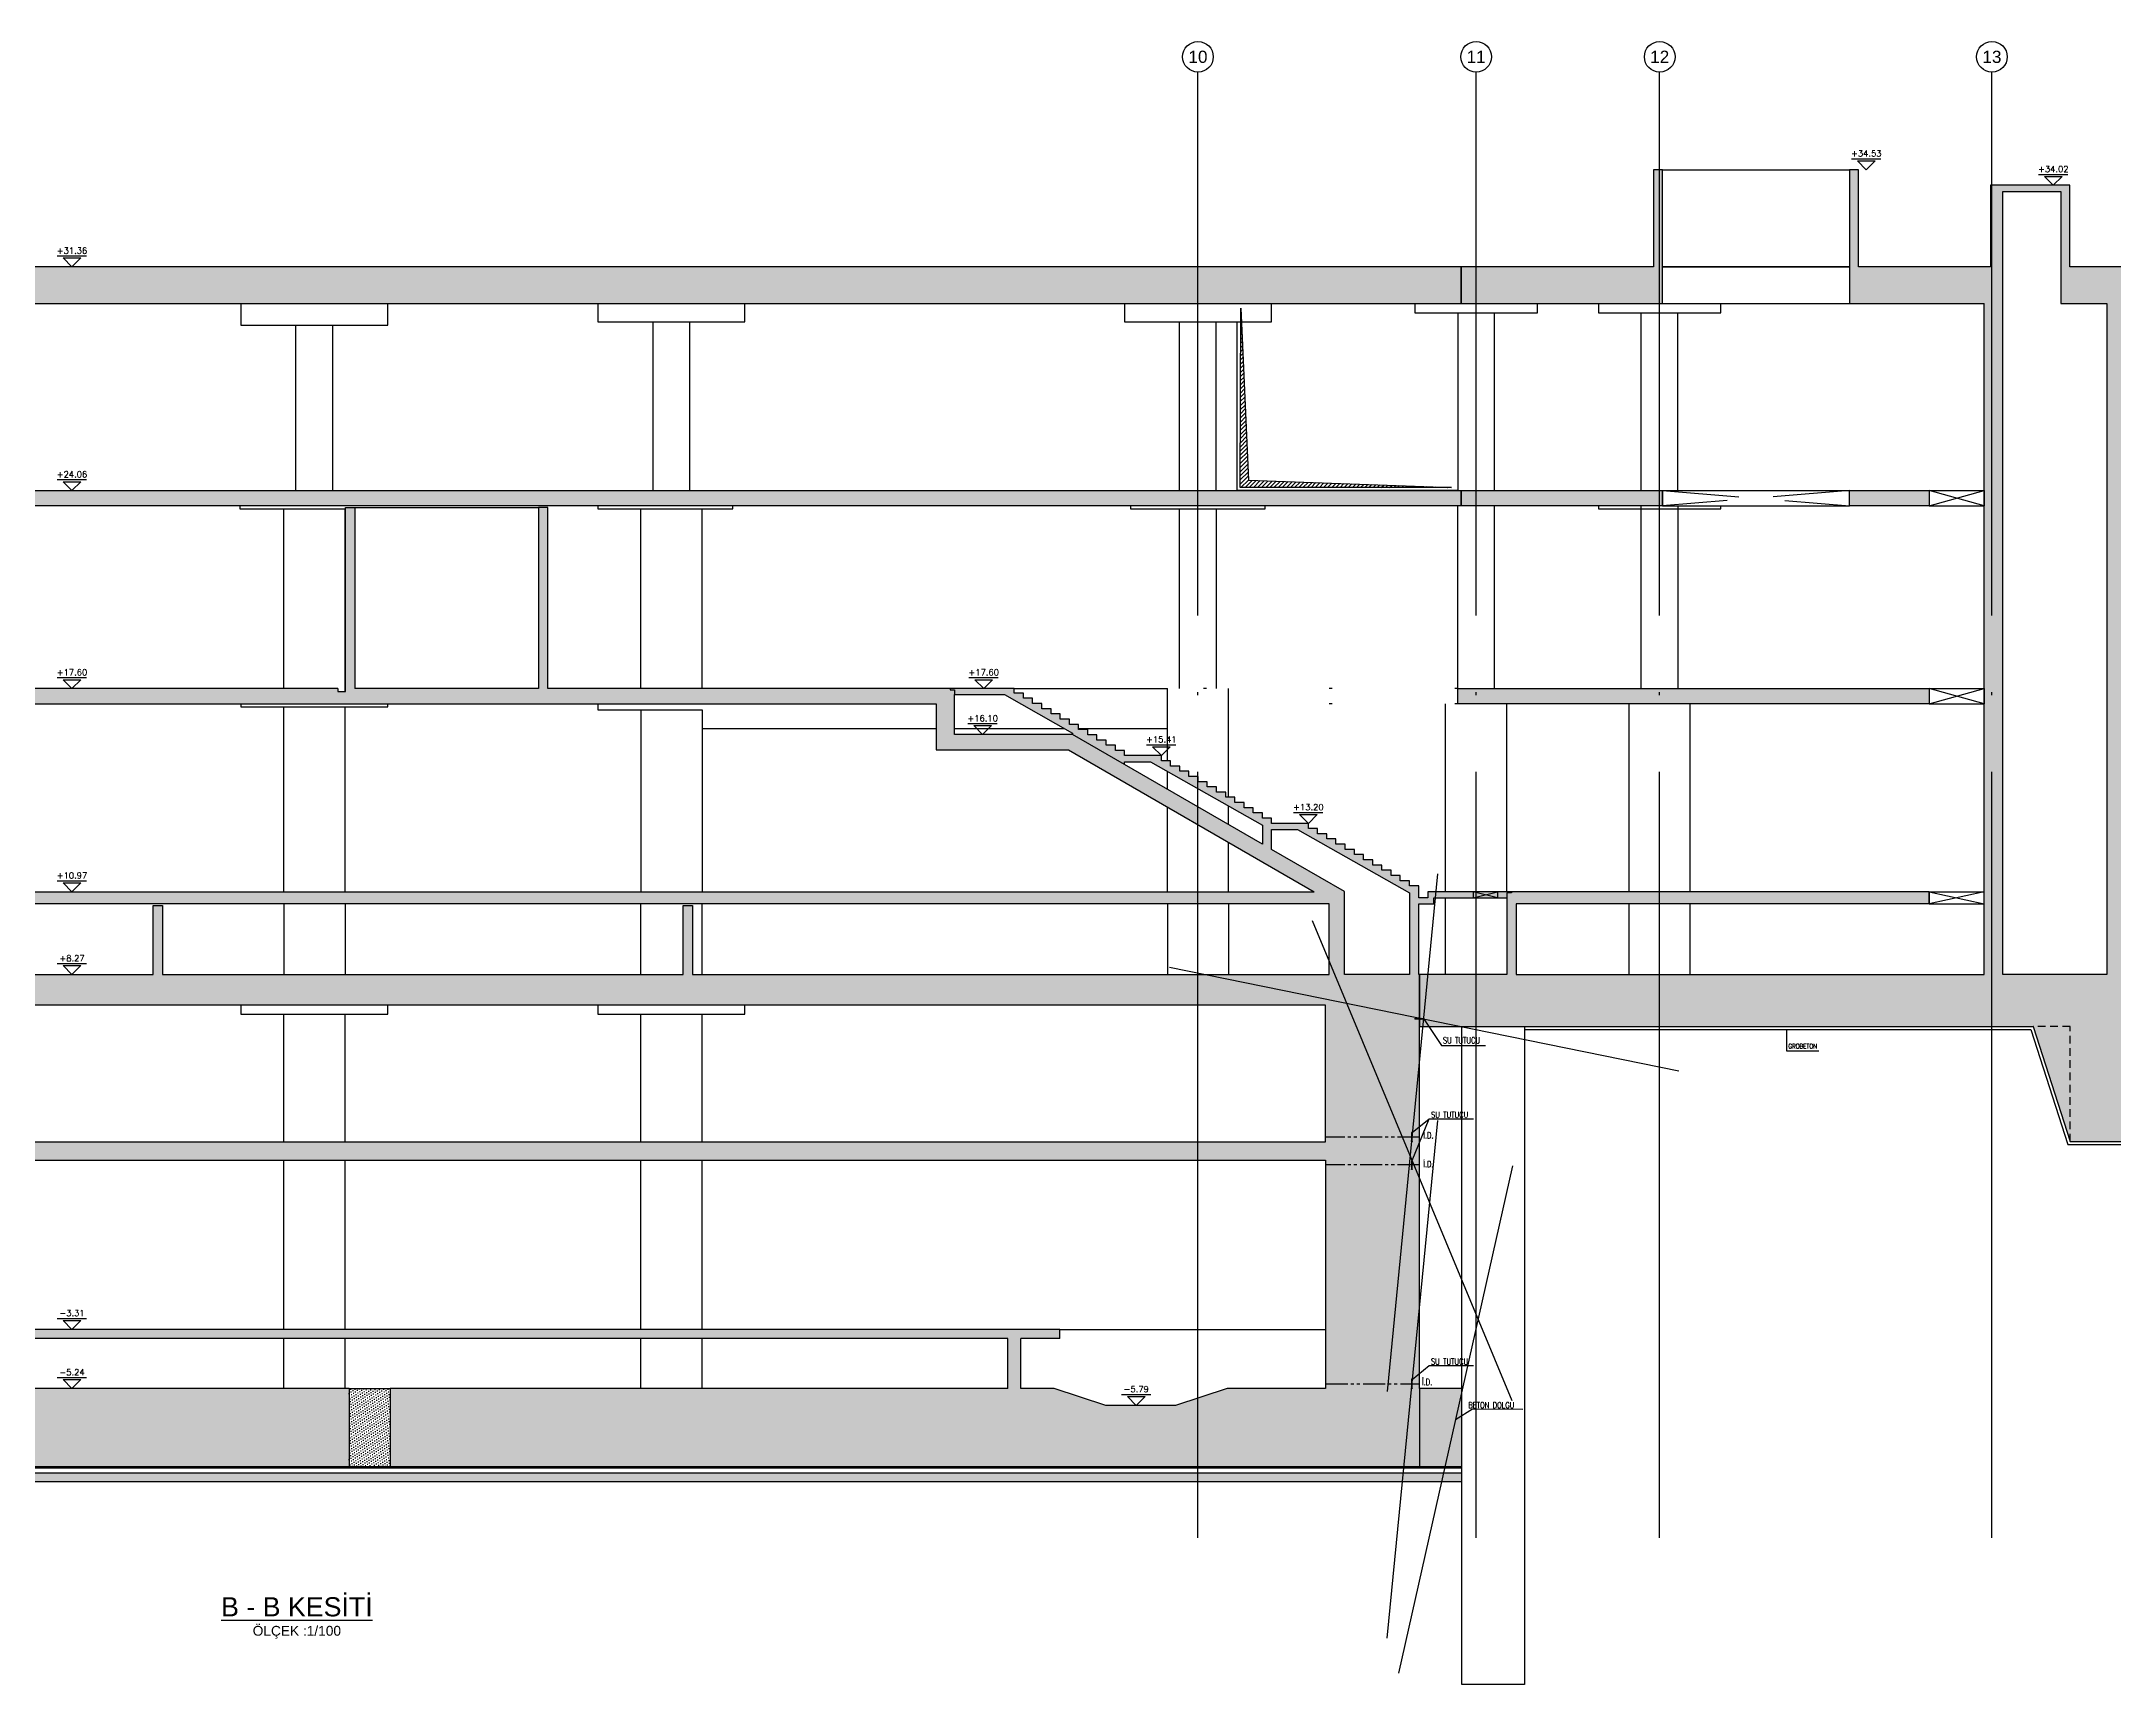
# Model space of a CAD drawing. Header units: millimetres. Extents: x 400392 to 401301, y 4543945 to 4544121.
# Drawn here: x 400742.8 to 400810.4, y 4543950.6 to 4544004.2 of the extents above; entities that cross this region are included whole.
import ezdxf
from ezdxf.enums import TextEntityAlignment as Align

# ---------------------------------------------------------------- set-up
doc = ezdxf.new("R2010")
doc.units = ezdxf.units.MM
for name, pattern in [('ACAD_ISO05W100', [33, 24, -3, 0, -3, 0, -3]), ('AKS', [3, 2.5, -0.25, 0, -0.25]), ('CIZGI', [0.4, 0.25, -0.15]), ('CONTINU', [0]), ('Dot', [4, 0, -4])]:
    doc.linetypes.add(name, pattern=pattern)
for name, color, linetype in [('aks prota', 2, 'AKS'), ('boşluk prota', 2, 'Continuous'), ('boşluk taraması prota', 252, 'Continuous'), ('caks prota', 4, 'Continuous'), ('görünüş prota', 4, 'Continuous'), ('inşaat derzi prota', 11, 'Continuous'), ('kesik prota', 2, 'CIZGI'), ('kesit prota', 1, 'Continuous'), ('kesit tarama prota', 252, 'Continuous'), ('kot prota', 4, 'Continuous'), ('not yazısı prota', 6, 'Continuous'), ('not çizgisi prota', 4, 'Continuous'), ('PRT-CST-rc_level', 6, 'Continuous'), ('PRT-CST-rc_levermark', 4, 'Continuous'), ('st_s_not yazısı', 6, 'Continuous'), ('st_s_not çizgisi', 4, 'CIZGI'), ('st_s_su tutucu', 2, 'Continuous'), ('st_s_ölçü', 4, 'Continuous'), ('t35 prota', 3, 'Continuous'), ('taks prota', 7, 'Continuous'), ('tplan prota', 7, 'Continuous')]:
    doc.layers.add(name, color=color, linetype=linetype)
doc.layers.add('PRT-KD-kazik', color=172, linetype='Continuous', lineweight=25)
doc.styles.add('Arial', font='Arial.ttf')
doc.styles.add('NOT', font='romanstw.shx')
doc.styles.add('OLCU', font='romanstw.shx')
doc.styles.add('TAKS', font='Arial Unicode.ttf')
doc.styles.add('TSIMPLEX', font='romanstw.shx')
doc.dimstyles.new('1-50', dxfattribs={"dimtxt": 10, "dimasz": 4, "dimexe": 4, "dimexo": 8, "dimgap": 4, "dimtad": 1, "dimdec": 1, "dimrnd": 0.05, "dimzin": 9, "dimdsep": 46, "dimtxsty": 'OLCU', "dimblk1": 'OBLIQUE', "dimblk2": 'OBLIQUE', "dimsah": 1, "dimcen": 2, "dimdle": 4, "dimclrd": 4, "dimclre": 4, "dimclrt": 3, "dimadec": 1, "dimazin": 0, "dimtfac": 1, "dimtdec": 1, "dimtix": 1, "dimtmove": 2, "dimatfit": 3, "dimldrblk": 'OBLIQUE', "dimfxl": 1, "dimtvp": 1, "dimtolj": 1, "dimtzin": 1, "dimarcsym": 0})

# ---------------------------------------------------------------- blocks, each defined once
blk = doc.blocks.new('KOTK5')
at = {"layer": 'PRT-CST-rc_levermark'}
blk.add_line((217, 160), (-213, 160), dxfattribs=at)
blk.add_lwpolyline([(130, 130), (-130, 130), (0, 0)], close=True, dxfattribs=at)
at = {"layer": 'PRT-CST-rc_level', "style": 'OLCU'}
blk.add_attdef('000.00', text='', height=90, dxfattribs=at).set_placement((0, 193), align=Align.CENTER)
blk = doc.blocks.new('_Oblique')
at = {"layer": 'st_s_ölçü', "lineweight": -2}
blk.add_line((-0.5, -0.5), (0.5, 0.5), dxfattribs=at)
blk = doc.blocks.new('D')
at = {"layer": 'st_s_su tutucu', "linetype": 'CONTINU', "ltscale": 0.2}
for p, q in [((-39988, 52508), (-39993, 52508)), ((-39993, 52508), (-39993, 52507)), ((-39993, 52507), (-39991, 52506)), ((-39993, 52449), (-39991, 52450)), ((-39993, 52448), (-39993, 52449)), ((-39988, 52448), (-39993, 52448)), ((-39991, 52499), (-39992, 52499)), ((-39992, 52499), (-39992, 52498)), ((-39992, 52498), (-39991, 52498)), ((-39991, 52489), (-39992, 52489)), ((-39992, 52489), (-39992, 52488)), ((-39992, 52488), (-39991, 52488)), ((-39991, 52479), (-39992, 52479)), ((-39992, 52479), (-39992, 52478)), ((-39992, 52478), (-39991, 52478)), ((-39992, 52468), (-39992, 52469)), ((-39992, 52469), (-39991, 52469)), ((-39991, 52468), (-39992, 52468)), ((-39992, 52458), (-39992, 52459)), ((-39992, 52459), (-39991, 52459)), ((-39991, 52458), (-39992, 52458)), ((-39991, 52506), (-39991, 52499)), ((-39991, 52498), (-39991, 52489)), ((-39991, 52488), (-39991, 52479)), ((-39991, 52469), (-39991, 52478)), ((-39991, 52459), (-39991, 52468)), ((-39991, 52450), (-39991, 52458)), ((-39990, 52506), (-39988, 52507)), ((-39990, 52499), (-39990, 52506)), ((-39989, 52499), (-39990, 52499)), ((-39990, 52489), (-39990, 52498)), ((-39990, 52498), (-39989, 52498)), ((-39989, 52489), (-39990, 52489)), ((-39990, 52479), (-39990, 52488)), ((-39990, 52488), (-39989, 52488)), ((-39989, 52479), (-39990, 52479)), ((-39990, 52478), (-39989, 52478)), ((-39990, 52478), (-39990, 52469)), ((-39990, 52469), (-39989, 52469)), ((-39989, 52468), (-39990, 52468)), ((-39990, 52468), (-39990, 52459)), ((-39990, 52459), (-39989, 52459)), ((-39989, 52458), (-39990, 52458)), ((-39990, 52458), (-39990, 52450)), ((-39990, 52450), (-39988, 52449)), ((-39989, 52498), (-39989, 52499)), ((-39989, 52488), (-39989, 52489)), ((-39989, 52478), (-39989, 52479)), ((-39989, 52469), (-39989, 52468)), ((-39989, 52459), (-39989, 52458)), ((-39988, 52507), (-39988, 52508)), ((-39988, 52449), (-39988, 52448))]:
    blk.add_line(p, q, dxfattribs=at)

msp = doc.modelspace()

# ---------------------------------------------------------------- hatches: boundary and pattern name
at = {"layer": 'boşluk taraması prota', "ltscale": 2}
h = msp.add_hatch(dxfattribs=at)
h.set_pattern_fill('ANSI31', color=256, scale=0.03, style=0)
h.set_pattern_definition([(45, (400079.671345, 4543578.38149), (-0.067351921, 0.067351921), [])])
h.paths.add_polyline_path([(400781.90954, 4543995.51714), (400782.16182, 4543989.90679), (400788.78758, 4543989.66944), (400781.89572, 4543989.66944)])
at = {"layer": 'kesit tarama prota'}
h = msp.add_hatch(color=256, dxfattribs=at)
h.dxf.hatch_style = 1
h.paths.add_polyline_path([(400752.80478, 4543960.26944), (400728.53905, 4543960.26944), (400728.53905, 4543961.89944), (400774.30406, 4543961.89944), (400774.30406, 4543960.26944), (400754.14467, 4543960.26944), (400754.14467, 4543957.71944), (400787.74533, 4543957.71944), (400787.74533, 4543960.26944), (400787.74533, 4543973.77944), (400787.71973, 4543973.77944), (400787.71973, 4543976.07944), (400788.21973, 4543976.07944), (400788.21973, 4543976.27944), (400790.59874, 4543976.27944), (400790.59874, 4543973.77944), (400787.74533, 4543973.77944), (400787.74533, 4543972.07944), (400807.77377, 4543972.07944), (400808.98346, 4543968.32944), (400817.08073, 4543968.32944), (400817.08073, 4543996.86944), (400808.97873, 4543996.86944), (400808.97873, 4543999.52944), (400806.38073, 4543999.52944), (400806.38073, 4543996.86944), (400802.08073, 4543996.86944), (400802.08073, 4544000.03944), (400801.78073, 4544000.03944), (400801.78073, 4543995.66944), (400806.18073, 4543995.66944), (400806.18073, 4543989.56944), (400806.18073, 4543989.06944), (400806.18073, 4543983.10944), (400806.18073, 4543982.60944), (400806.18073, 4543973.77944), (400790.89874, 4543973.77944), (400790.89874, 4543976.07944), (400804.38073, 4543976.07944), (400804.38073, 4543976.47944), (400788.01973, 4543976.47944), (400788.01973, 4543976.27944), (400787.71973, 4543976.27944), (400787.71973, 4543976.66944), (400787.41973, 4543976.66944), (400787.41973, 4543976.83944), (400787.11973, 4543976.83944), (400787.11973, 4543977.00944), (400786.81973, 4543977.00944), (400786.81973, 4543977.17944), (400786.51973, 4543977.17944), (400786.51973, 4543977.34944), (400786.21973, 4543977.34944), (400786.21973, 4543977.51944), (400785.91973, 4543977.51944), (400785.91973, 4543977.68944), (400785.61973, 4543977.68944), (400785.61973, 4543977.85944), (400785.31973, 4543977.85944), (400785.31973, 4543978.02944), (400785.01973, 4543978.02944), (400785.01973, 4543978.19944), (400784.71973, 4543978.19944), (400784.71973, 4543978.36944), (400784.41973, 4543978.36944), (400784.41973, 4543978.53944), (400784.11973, 4543978.53944), (400784.11973, 4543978.70944), (400782.91973, 4543978.70944), (400782.91973, 4543978.87944), (400782.61973, 4543978.87944), (400782.61973, 4543979.04944), (400782.31973, 4543979.04944), (400782.31973, 4543979.21944), (400782.01973, 4543979.21944), (400782.01973, 4543979.38944), (400781.71973, 4543979.38944), (400781.71973, 4543979.55944), (400781.41973, 4543979.55944), (400781.41973, 4543979.72944), (400781.11973, 4543979.72944), (400781.11973, 4543979.89944), (400780.81973, 4543979.89944), (400780.81973, 4543980.06944), (400780.51973, 4543980.06944), (400780.51973, 4543980.23944), (400780.21973, 4543980.23944), (400780.21973, 4543980.40944), (400779.91973, 4543980.40944), (400779.91973, 4543980.57944), (400779.61973, 4543980.57944), (400779.61973, 4543980.74944), (400779.31973, 4543980.74944), (400779.31973, 4543980.91944), (400778.11973, 4543980.91944), (400778.11973, 4543981.08944), (400777.81973, 4543981.08944), (400777.81973, 4543981.25944), (400777.51973, 4543981.25944), (400777.51973, 4543981.42944), (400777.21973, 4543981.42944), (400777.21973, 4543981.59944), (400776.91973, 4543981.59944), (400776.91973, 4543981.76944), (400776.61973, 4543981.76944), (400776.61973, 4543981.93944), (400776.31973, 4543981.93944), (400776.31973, 4543982.10944), (400776.01973, 4543982.10944), (400776.01973, 4543982.27944), (400775.71973, 4543982.27944), (400775.71973, 4543982.44944), (400775.41973, 4543982.44944), (400775.41973, 4543982.61944), (400775.11973, 4543982.61944), (400775.11973, 4543982.78944), (400774.81973, 4543982.78944), (400774.81973, 4543982.95944), (400774.51973, 4543982.95944), (400774.51973, 4543983.10944), (400759.29513, 4543983.10944), (400759.29513, 4543989.01944), (400758.99513, 4543989.01944), (400758.99513, 4543983.10944), (400752.99513, 4543983.10944), (400752.99513, 4543989.01944), (400752.69513, 4543989.01944), (400752.69513, 4543983.10944), (400752.69513, 4543983.00944), (400752.44513, 4543983.00944), (400752.44513, 4543983.10944), (400737.18554, 4543983.10944), (400737.18554, 4543982.60944), (400771.96924, 4543982.60944), (400771.96924, 4543981.10944), (400776.29149, 4543981.10944), (400784.31088, 4543976.47944), (400739.48554, 4543976.47944), (400739.48554, 4543976.07944), (400784.79874, 4543976.07944), (400784.79874, 4543973.77944), (400764.01554, 4543973.77944), (400764.01554, 4543976.02944), (400763.71554, 4543976.02944), (400763.71554, 4543973.77944), (400746.71554, 4543973.77944), (400746.71554, 4543976.02944), (400746.41554, 4543976.02944), (400746.41554, 4543973.77944), (400739.58554, 4543973.77944), (400739.58554, 4543972.77944), (400784.68299, 4543972.77944), (400784.68299, 4543968.31944), (400739.58554, 4543968.31944), (400739.58554, 4543966.81944), (400737.48554, 4543966.81944), (400737.48554, 4543968.31944), (400720.17426, 4543968.31944), (400720.17426, 4543968.11944), (400719.87402, 4543968.11944), (400719.87402, 4543968.50944), (400719.58402, 4543968.50944), (400719.58402, 4543968.67944), (400719.29402, 4543968.67944), (400719.29402, 4543968.84944), (400719.00402, 4543968.84944), (400719.00402, 4543969.01944), (400718.71402, 4543969.01944), (400718.71402, 4543969.18944), (400718.42402, 4543969.18944), (400718.42402, 4543969.35944), (400718.13402, 4543969.35944), (400718.13402, 4543969.52944), (400717.84402, 4543969.52944), (400717.84402, 4543969.69944), (400717.55402, 4543969.69944), (400717.55402, 4543969.86944), (400717.26402, 4543969.86944), (400717.26402, 4543970.03944), (400716.97402, 4543970.03944), (400716.97402, 4543970.20944), (400716.68402, 4543970.20944), (400716.68402, 4543970.37944), (400716.39402, 4543970.37944), (400716.39402, 4543970.54944), (400716.10402, 4543970.54944), (400716.10402, 4543970.71944), (400715.81402, 4543970.71944), (400715.81402, 4543970.88944), (400715.52402, 4543970.88944), (400715.52402, 4543971.05944), (400714.03402, 4543971.05944), (400714.03402, 4543971.22944), (400713.74402, 4543971.22944), (400713.74402, 4543971.39944), (400713.45402, 4543971.39944), (400713.45402, 4543971.56944), (400713.16402, 4543971.56944), (400713.16402, 4543971.73944), (400712.87402, 4543971.73944), (400712.87402, 4543971.90944), (400712.58402, 4543971.90944), (400712.58402, 4543972.07944), (400712.29402, 4543972.07944), (400712.29402, 4543972.24944), (400712.00402, 4543972.24944), (400712.00402, 4543972.41944), (400711.71402, 4543972.41944), (400711.71402, 4543972.58944), (400711.42402, 4543972.58944), (400711.42402, 4543972.75944), (400711.13402, 4543972.75944), (400711.13402, 4543972.92944), (400710.84402, 4543972.92944), (400710.84402, 4543973.09944), (400710.55402, 4543973.09944), (400710.55402, 4543973.26944), (400710.26402, 4543973.26944), (400710.26402, 4543973.43944), (400709.97402, 4543973.43944), (400709.97402, 4543973.60944), (400709.68402, 4543973.60944), (400709.68402, 4543973.77944), (400708.19402, 4543973.77944), (400708.19402, 4543973.94944), (400707.90402, 4543973.94944), (400707.90402, 4543974.11944), (400707.61402, 4543974.11944), (400707.61402, 4543974.28944), (400707.32402, 4543974.28944), (400707.32402, 4543974.45944), (400707.03402, 4543974.45944), (400707.03402, 4543974.62944), (400706.74402, 4543974.62944), (400706.74402, 4543974.79944), (400706.45402, 4543974.79944), (400706.45402, 4543974.96944), (400706.16402, 4543974.96944), (400706.16402, 4543975.13944), (400705.87402, 4543975.13944), (400705.87402, 4543975.30944), (400705.58402, 4543975.30944), (400705.58402, 4543975.47944), (400705.29402, 4543975.47944), (400705.29402, 4543975.64944), (400705.00402, 4543975.64944), (400705.00402, 4543975.81944), (400704.71402, 4543975.81944), (400704.71402, 4543975.98944), (400704.42402, 4543975.98944), (400704.42402, 4543976.15944), (400704.13402, 4543976.15944), (400704.13402, 4543976.32944), (400703.84402, 4543976.32944), (400703.84402, 4543976.47944), (400677.28073, 4543976.47944), (400677.28073, 4543982.60944), (400684.83073, 4543982.60944), (400684.83073, 4543983.10944), (400677.28073, 4543983.10944), (400677.28073, 4543989.06944), (400713.741, 4543989.06944), (400713.741, 4543989.56944), (400677.28073, 4543989.56944), (400677.28073, 4543995.66944), (400695.5878, 4543995.66944), (400695.5878, 4543998.24944), (400695.2878, 4543998.24944), (400695.2878, 4543996.86944), (400677.08073, 4543996.86944), (400677.08073, 4543997.39944), (400674.48073, 4543997.39944), (400674.48073, 4543996.86944), (400666.38073, 4543996.86944), (400666.38073, 4543972.07944), (400678.17105, 4543972.07944), (400679.38073, 4543968.32944), (400686.13073, 4543968.32944), (400687.34041, 4543972.07944), (400703.1323, 4543972.07944), (400705.8123, 4543966.71944), (400715.09975, 4543966.71944), (400715.09975, 4543968.31944), (400714.03402, 4543968.31944), (400714.03402, 4543970.85944), (400715.17972, 4543970.85944), (400719.57402, 4543968.28347), (400719.57402, 4543967.28944), (400718.15748, 4543967.28944), (400718.15748, 4543967.91944), (400717.00197, 4543967.91944), (400717.00197, 4543968.31944), (400715.09975, 4543968.31944), (400715.09975, 4543966.71944), (400715.09975, 4543960.26944), (400715.09975, 4543957.71944), (400752.80478, 4543957.71944)])
h.paths.add_polyline_path([(400726.83873, 4543962.19944), (400726.83873, 4543961.89944), (400728.11372, 4543961.89944), (400728.11372, 4543960.26944), (400727.02474, 4543960.26944), (400725.34166, 4543959.71944), (400723.06177, 4543959.71944), (400721.37869, 4543960.26944), (400718.16209, 4543960.26944), (400718.16209, 4543966.41944), (400723.60465, 4543966.41944), (400723.60465, 4543967.71944), (400736.88554, 4543967.71944), (400736.88554, 4543966.21944), (400740.18554, 4543966.21944), (400740.18554, 4543967.71944), (400784.68299, 4543967.71944), (400784.68299, 4543960.26944), (400781.46639, 4543960.26944), (400779.78331, 4543959.71944), (400777.50342, 4543959.71944), (400775.82034, 4543960.26944), (400774.73109, 4543960.26944), (400774.73109, 4543961.89944), (400776.00635, 4543961.89944), (400776.00635, 4543962.19944)], flags=16)
h.paths.add_polyline_path([(400723.00467, 4543966.81944), (400719.87402, 4543966.81944), (400719.87402, 4543967.91944), (400720.37426, 4543967.91944), (400720.37426, 4543968.11944), (400723.00467, 4543968.11944)], flags=16)
h.paths.add_polyline_path([(400713.73402, 4543968.31944), (400707.5123, 4543968.31944), (400707.5123, 4543973.17944), (400707.5123, 4543973.77944), (400702.32511, 4543973.77944), (400702.32511, 4543976.27944), (400703.53384, 4543976.27944), (400707.5123, 4543973.94723), (400707.5123, 4543973.77944), (400707.5123, 4543973.17944), (400708.73024, 4543973.17944), (400713.73402, 4543970.29051)], flags=16)
h.paths.add_polyline_path([(400702.02511, 4543973.77944), (400684.73073, 4543973.77944), (400684.43073, 4543973.77944), (400684.43073, 4543970.02944), (400681.08073, 4543970.02944), (400681.08073, 4543973.77944), (400680.78073, 4543973.77944), (400677.28073, 4543973.77944), (400677.28073, 4543976.07944), (400702.02511, 4543976.07944)], flags=16)
h.paths.add_polyline_path([(400772.56924, 4543981.60944), (400772.56924, 4543982.90944), (400774.2023, 4543982.90944), (400776.42546, 4543981.64964), (400776.42546, 4543981.60944)], flags=16)
h.paths.add_polyline_path([(400778.11973, 4543980.63125), (400778.11973, 4543980.71944), (400778.967, 4543980.71944), (400782.61973, 4543978.64956), (400782.61973, 4543978.03318)], flags=16)
h.paths.add_polyline_path([(400782.91973, 4543977.85997), (400782.91973, 4543978.50944), (400783.767, 4543978.50944), (400787.41973, 4543976.43956), (400787.41973, 4543973.77944), (400785.29874, 4543973.77944), (400785.29874, 4543976.48645)], flags=16)
h.paths.add_polyline_path([(400676.68073, 4543973.77944), (400673.28073, 4543973.77944), (400673.28073, 4543995.66944), (400674.78073, 4543995.66944), (400674.78073, 4543997.09944), (400676.68073, 4543997.09944)], flags=16)
h.paths.add_polyline_path([(400672.78073, 4543973.77944), (400667.58073, 4543973.77944), (400667.58073, 4543976.07944), (400672.78073, 4543976.07944)], flags=16)
h.paths.add_polyline_path([(400672.78073, 4543976.47944), (400667.58073, 4543976.47944), (400667.58073, 4543982.60944), (400672.78073, 4543982.60944)], flags=16)
h.paths.add_polyline_path([(400672.78073, 4543983.10944), (400667.58073, 4543983.10944), (400667.58073, 4543989.06944), (400672.78073, 4543989.06944)], flags=16)
h.paths.add_polyline_path([(400672.78073, 4543989.56944), (400667.58073, 4543989.56944), (400667.58073, 4543995.66944), (400672.78073, 4543995.66944)], flags=16)
h.paths.add_polyline_path([(400806.78346, 4543973.77944), (400806.78346, 4543999.32944), (400808.67873, 4543999.32944), (400808.67873, 4543995.66944), (400810.18346, 4543995.66944), (400810.18346, 4543973.77944)], flags=16)
h.paths.add_polyline_path([(400810.68346, 4543970.02944), (400810.68346, 4543976.07944), (400815.88073, 4543976.07944), (400815.88073, 4543973.77944), (400815.88073, 4543970.02944)], flags=16)
h.paths.add_polyline_path([(400810.68346, 4543976.47944), (400810.68346, 4543982.60944), (400815.88073, 4543982.60944), (400815.88073, 4543976.47944)], flags=16)
h.paths.add_polyline_path([(400810.68346, 4543983.10944), (400810.68346, 4543989.06944), (400815.88073, 4543989.06944), (400815.88073, 4543983.10944)], flags=16)
h.paths.add_polyline_path([(400810.68346, 4543989.56944), (400810.68346, 4543995.66944), (400815.88073, 4543995.66944), (400815.88073, 4543989.56944)], flags=16)
h = msp.add_hatch(color=256, dxfattribs=at)
h.dxf.hatch_style = 1
h.paths.add_polyline_path([(400789.1064, 4543996.86944), (400716.17511, 4543996.86944), (400716.17511, 4543999.76944), (400715.87511, 4543999.76944), (400715.87511, 4543995.66944), (400789.1064, 4543995.66944)])
h = msp.add_hatch(color=256, dxfattribs=at)
h.dxf.hatch_style = 1
h.paths.add_polyline_path([(400795.68273, 4544000.03944), (400795.38273, 4544000.03944), (400795.38273, 4543996.86944), (400789.1064, 4543996.86944), (400789.1064, 4543995.66944), (400795.68273, 4543995.66944)])
h = msp.add_hatch(color=256, dxfattribs=at)
h.dxf.hatch_style = 1
h.paths.add_polyline_path([(400737.18554, 4543989.06944), (400737.18554, 4543989.56944), (400789.1064, 4543989.56944), (400789.1064, 4543989.06944)])
h = msp.add_hatch(color=256, dxfattribs=at)
h.dxf.hatch_style = 1
h.paths.add_polyline_path([(400789.1064, 4543989.56944), (400795.68273, 4543989.56944), (400795.68273, 4543989.06944), (400789.1064, 4543989.06944)])
h = msp.add_hatch(color=256, dxfattribs=at)
h.dxf.hatch_style = 1
h.paths.add_polyline_path([(400804.38073, 4543989.06944), (400801.78073, 4543989.06944), (400801.78073, 4543989.56944), (400804.38073, 4543989.56944)], flags=17)
h = msp.add_hatch(color=256, dxfattribs=at)
h.dxf.hatch_style = 1
h.paths.add_polyline_path([(400804.38073, 4543982.60944), (400788.99372, 4543982.60944), (400788.99372, 4543983.10944), (400804.38073, 4543983.10944)], flags=17)
h = msp.add_hatch(dxfattribs=at)
h.set_pattern_fill('DOTS', color=2, scale=0.05, angle=36)
h.set_pattern_definition([(36, (401064.47961, 4543652.329636), (-0.014547592, 0.087543451), [0, -0.079375])])
h.paths.add_polyline_path([(400754.14467, 4543960.26944), (400752.80478, 4543960.26944), (400752.80478, 4543957.71944), (400754.14467, 4543957.71944)])
h = msp.add_hatch(color=256, dxfattribs=at)
h.dxf.hatch_style = 1
h.paths.add_polyline_path([(400789.12779, 4543960.26944), (400787.74533, 4543960.26944), (400787.74533, 4543957.71944), (400789.12779, 4543957.71944)])
h = msp.add_hatch(dxfattribs=at)
h.set_pattern_fill('AR-CONC', color=253, scale=0.001)
h.set_pattern_definition([(50, (401064.4796, 4543652.32964), (0.18218467, -0.015939086), [0.01905, -0.20955]), (355, (401064.4796, 4543652.32964), (-0.03524342, 0.191056845), [0.01524, -0.167640584]), (100.451445, (401064.49479, 4543652.3283), (0.14694125, 0.17511775), [0.01619001, -0.178090245]), (46.1842, (401064.4796, 4543652.38044), (0.27107904, -0.04204233), [0.028575, -0.314325]), (96.63556, (401064.5022, 4543652.37693), (0.23740413, 0.24742612), [0.02428502, -0.2671356]), (351.18415, (401064.4796, 4543652.38044), (0.23740413, 0.24742612), [0.02285997, -0.25145973]), (21, (401064.505, 4543652.36774), (0.15161439, -0.1022652), [0.01905, -0.20955]), (326, (401064.505, 4543652.36774), (0.06180203, 0.184187966), [0.01524, -0.16764]), (71.451445, (401064.51764, 4543652.35921), (0.21341642, 0.08192277), [0.01619001, -0.17808994]), (37.5, (401064.47961, 4543652.329636), (0.003088603, 0.084555039), [0, -0.165608, 0, -0.17018, 0, -0.168275]), (7.5, (401064.47961, 4543652.32964), (0.066819663, 0.100180575), [0, -0.097028, 0, -0.161798, 0, -0.064135]), (327.5, (401064.422965, 4543652.329636), (0.135590595, -0.005728744), [0, -0.0635, 0, -0.19812, 0, -0.26289]), (317.5, (401064.39757, 4543652.32964), (0.14812918, 0.02542649), [0, -0.08255, 0, -0.131572, 0, -0.18669])])
h.paths.add_polyline_path([(400713.76012, 4543957.21944), (400789.12779, 4543957.21944), (400789.12779, 4543957.51944), (400713.76012, 4543957.51944)])

# ---------------------------------------------------------------- linework, layer by layer
at = {"layer": 'aks prota', "ltscale": 10}
for p, q in [((400780.51573, 4543955.39459), (400780.51573, 4544003.22309)), ((400789.59572, 4543955.39459), (400789.59572, 4544003.22309)), ((400795.58573, 4543955.39459), (400795.58573, 4544003.22309)), ((400806.43073, 4543955.39459), (400806.43073, 4544003.22309))]:
    msp.add_line(p, q, dxfattribs=at)
at = {"layer": 'boşluk prota', "ltscale": 0.05}
msp.add_lwpolyline([(400781.90954, 4543995.51714), (400782.16182, 4543989.90679), (400788.78758, 4543989.66944), (400781.89572, 4543989.66944)], close=True, dxfattribs=at)
at = {"layer": 'caks prota', "ltscale": 0.05}
for centre in [(400780.51573, 4544003.72309), (400789.59497, 4544003.72309), (400795.58698, 4544003.72309), (400806.43198, 4544003.72309)]:
    msp.add_circle(centre, 0.5, dxfattribs=at)
at = {"layer": 'görünüş prota', "color": 4}
for p, q in [((400751.07413, 4543989.56944), (400751.07413, 4543994.96944)), ((400752.27413, 4543989.56944), (400752.27413, 4543994.96944)), ((400762.73025, 4543989.56944), (400762.73025, 4543995.06944)), ((400763.93025, 4543989.56944), (400763.93025, 4543995.06944)), ((400779.91078, 4543989.56944), (400779.91078, 4543995.06944)), ((400781.11078, 4543989.56944), (400781.11078, 4543995.06944)), ((400790.19572, 4543989.56944), (400790.19572, 4543995.36944)), ((400794.98078, 4543989.56944), (400794.98078, 4543995.36944)), ((400796.18078, 4543989.56944), (400796.18078, 4543995.36944)), ((400750.67413, 4543983.10944), (400750.67413, 4543988.96944)), ((400752.67413, 4543983.00944), (400752.67413, 4543988.96944)), ((400762.33025, 4543983.10944), (400762.33025, 4543988.96944)), ((400764.33025, 4543983.10944), (400764.33025, 4543988.96944)), ((400779.91573, 4543983.10944), (400779.91573, 4543988.96944)), ((400781.11573, 4543983.10944), (400781.11573, 4543988.96944)), ((400788.99572, 4543983.10944), (400788.99572, 4543989.06944)), ((400790.19572, 4543983.10944), (400790.19572, 4543989.06944)), ((400794.98573, 4543983.10944), (400794.98573, 4543989.06944)), ((400796.18573, 4543983.10944), (400796.18573, 4543989.06944)), ((400779.51573, 4543980.74944), (400779.51573, 4543983.10944)), ((400781.51573, 4543979.55944), (400781.51573, 4543983.10944)), ((400788.59572, 4543976.47944), (400788.59572, 4543982.60944)), ((400790.59572, 4543976.47944), (400790.59572, 4543982.60944)), ((400794.58573, 4543976.47944), (400794.58573, 4543982.60944)), ((400796.58573, 4543976.47944), (400796.58573, 4543982.60944)), ((400750.67413, 4543976.47944), (400750.67413, 4543982.50944)), ((400752.67413, 4543976.47944), (400752.67413, 4543982.50944)), ((400762.33025, 4543982.40944), (400762.33025, 4543976.47944)), ((400764.33025, 4543982.40944), (400764.33025, 4543976.47944)), ((400779.51573, 4543979.82527), (400779.51573, 4543980.40849)), ((400779.51573, 4543976.47944), (400779.51573, 4543979.24792)), ((400781.51573, 4543978.67057), (400781.51573, 4543979.27516)), ((400781.51573, 4543976.47944), (400781.51573, 4543978.09322)), ((400750.67413, 4543976.07944), (400750.67413, 4543973.77944)), ((400752.67413, 4543976.07944), (400752.67413, 4543973.77944)), ((400762.33025, 4543973.77944), (400762.33025, 4543976.07944)), ((400764.33025, 4543973.77944), (400764.33025, 4543976.07944)), ((400779.51573, 4543976.07944), (400779.51573, 4543973.77944)), ((400781.51573, 4543976.07944), (400781.51573, 4543973.77944)), ((400788.59572, 4543973.77944), (400788.59572, 4543976.27944)), ((400794.58573, 4543973.77944), (400794.58573, 4543976.07944)), ((400796.58573, 4543973.77944), (400796.58573, 4543976.07944)), ((400750.67413, 4543968.31944), (400750.67413, 4543972.47944)), ((400752.67413, 4543968.31944), (400752.67413, 4543972.47944)), ((400762.33025, 4543968.31944), (400762.33025, 4543972.47944)), ((400764.33025, 4543968.31944), (400764.33025, 4543972.47944)), ((400750.67413, 4543962.19944), (400750.67413, 4543967.71944)), ((400752.67413, 4543962.19944), (400752.67413, 4543967.71944)), ((400762.33025, 4543962.19944), (400762.33025, 4543967.71944)), ((400764.33025, 4543962.19944), (400764.33025, 4543967.71944)), ((400750.67413, 4543960.26944), (400750.67413, 4543961.89944)), ((400752.67413, 4543960.26944), (400752.67413, 4543961.89944)), ((400762.33025, 4543960.26944), (400762.33025, 4543961.89944)), ((400764.33025, 4543960.26944), (400764.33025, 4543961.89944))]:
    msp.add_line(p, q, dxfattribs=at)
at = {"layer": 'görünüş prota'}
msp.add_line((400789.12779, 4543957.66944), (400713.76012, 4543957.66944), dxfattribs=at)
at = {"layer": 'görünüş prota', "color": 4}
for points in [[(400795.68273, 4544000.03944), (400801.78073, 4544000.03944)], [(400795.68273, 4543996.86944), (400801.78073, 4543996.86944)], [(400749.27413, 4543995.66944), (400749.27413, 4543994.96944), (400754.07335, 4543994.96944), (400754.07335, 4543995.66944)], [(400760.93025, 4543995.66944), (400760.93025, 4543995.06944), (400765.72947, 4543995.06944), (400765.72947, 4543995.66944)], [(400778.11573, 4543995.66944), (400778.11573, 4543995.06944), (400782.91573, 4543995.06944), (400782.91573, 4543995.66944)], [(400781.79572, 4543995.66944), (400788.99572, 4543995.66944)], [(400787.59572, 4543995.66944), (400787.59572, 4543995.36944), (400791.59572, 4543995.36944), (400791.59572, 4543995.66944)], [(400793.58573, 4543995.66944), (400793.58573, 4543995.36944), (400797.58573, 4543995.36944), (400797.58573, 4543995.66944)], [(400795.68273, 4543995.66944), (400801.78073, 4543995.66944)], [(400788.99572, 4543995.36944), (400788.99572, 4543989.56944), (400781.79572, 4543989.56944), (400781.79572, 4543995.06944)], [(400795.68273, 4543989.56944), (400801.78073, 4543989.56944)], [(400804.38073, 4543989.56944), (400806.18073, 4543989.56944)], [(400749.24488, 4543989.06944), (400749.24488, 4543988.96944), (400752.69513, 4543988.96944)], [(400760.93025, 4543989.06944), (400760.93025, 4543988.96944), (400765.33025, 4543988.96944), (400765.33025, 4543989.06944)], [(400778.31219, 4543989.06944), (400778.31219, 4543988.96944), (400782.71219, 4543988.96944), (400782.71219, 4543989.06944)], [(400793.58573, 4543989.06944), (400793.58573, 4543988.96944), (400797.58573, 4543988.96944), (400797.58573, 4543989.06944)], [(400795.68273, 4543989.06944), (400801.78073, 4543989.06944)], [(400804.38073, 4543989.06944), (400806.18073, 4543989.06944)], [(400749.27413, 4543982.60944), (400749.27413, 4543982.50944), (400754.07413, 4543982.50944), (400754.07413, 4543982.60944)], [(400760.92845, 4543982.60944), (400760.92845, 4543982.40944), (400764.33025, 4543982.40944)], [(400774.51973, 4543983.10944), (400779.51573, 4543983.10944)], [(400804.38073, 4543983.10944), (400806.18073, 4543983.10944)], [(400804.38073, 4543982.60944), (400806.18073, 4543982.60944)], [(400764.33025, 4543981.80944), (400771.96924, 4543981.80944)], [(400772.56924, 4543981.80944), (400776.14347, 4543981.80944)], [(400776.61973, 4543981.80944), (400779.51573, 4543981.80944)], [(400804.38073, 4543976.47944), (400806.18073, 4543976.47944)], [(400804.38073, 4543976.07944), (400806.18073, 4543976.07944)], [(400749.27413, 4543972.77944), (400749.27413, 4543972.47944), (400754.07413, 4543972.47944), (400754.07413, 4543972.77944)], [(400760.92963, 4543972.77944), (400760.92963, 4543972.47944), (400765.72963, 4543972.47944), (400765.72963, 4543972.77944)], [(400776.00635, 4543962.19944), (400784.68299, 4543962.19944)]]:
    msp.add_lwpolyline(points, dxfattribs=at)
at = {"layer": 'görünüş prota', "color": 4, "linetype": 'Dot'}
for points in [[(400788.99572, 4543983.10944), (400779.51573, 4543983.10944)], [(400788.99572, 4543982.60944), (400781.51573, 4543982.60944)]]:
    msp.add_lwpolyline(points, dxfattribs=at)
at = {"layer": 'görünüş prota'}
for points in [[(400791.16935, 4543971.97944), (400807.70096, 4543971.97944), (400808.91064, 4543968.22944), (400817.18073, 4543968.22944), (400817.18073, 4543968.32944), (400817.08073, 4543968.32944)], [(400752.80478, 4543960.26944), (400754.14467, 4543960.26944)], [(400713.76012, 4543957.51944), (400789.12779, 4543957.51944)], [(400752.80478, 4543957.71944), (400754.14467, 4543957.71944)], [(400789.12779, 4543957.21944), (400713.76012, 4543957.21944)]]:
    msp.add_lwpolyline(points, dxfattribs=at)
at = {"layer": 'inşaat derzi prota', "linetype": 'ACAD_ISO05W100', "ltscale": 0.03}
for points in [[(400787.74533, 4543968.46944), (400784.68299, 4543968.46944)], [(400787.74533, 4543967.56944), (400784.68299, 4543967.56944)], [(400784.68299, 4543960.41944), (400787.74533, 4543960.41944)]]:
    msp.add_lwpolyline(points, dxfattribs=at)
at = {"layer": 'kesik prota', "ltscale": 10}
for points in [[(400795.68273, 4543989.56944), (400801.78073, 4543989.06944), (400801.78073, 4543989.56944), (400795.68273, 4543989.06944), (400795.68273, 4543989.56944)], [(400804.38073, 4543989.56944), (400804.38073, 4543989.06944), (400806.18073, 4543989.56944), (400806.18073, 4543989.06944), (400804.38073, 4543989.56944)], [(400772.42623, 4543983.10944), (400772.42623, 4543983.06944), (400772.56924, 4543983.06944), (400772.56924, 4543982.90944)], [(400804.38073, 4543983.10944), (400804.38073, 4543982.60944), (400806.18073, 4543983.10944), (400806.18073, 4543982.60944), (400804.38073, 4543983.10944)], [(400778.11973, 4543980.63125), (400776.42546, 4543981.60944), (400776.42546, 4543981.60944)], [(400789.50073, 4543976.47944), (400789.50073, 4543976.27944), (400790.29572, 4543976.47944), (400790.29723, 4543976.27944), (400789.50073, 4543976.47944)], [(400790.74573, 4543976.47944), (400790.74573, 4543976.43944), (400790.59603, 4543976.43902), (400790.59874, 4543976.27944)], [(400804.38073, 4543976.47944), (400806.18073, 4543976.07944), (400806.18073, 4543976.47944), (400804.38073, 4543976.07944), (400804.38073, 4543976.47944)]]:
    msp.add_lwpolyline(points, dxfattribs=at)
at = {"layer": 'kesik prota'}
msp.add_lwpolyline([(400808.98346, 4543968.32944), (400808.98346, 4543972.07944), (400807.77377, 4543972.07944)], dxfattribs=at)
at = {"layer": 'kesit prota', "color": 1}
for p, q in [((400776.00635, 4543962.19944), (400726.83873, 4543962.19944)), ((400774.30406, 4543961.89944), (400728.53905, 4543961.89944)), ((400774.30406, 4543960.26944), (400774.30406, 4543961.89944)), ((400776.00635, 4543961.89944), (400774.72939, 4543961.89944)), ((400774.73109, 4543960.26944), (400774.73109, 4543961.89944)), ((400776.00635, 4543961.89944), (400776.00635, 4543962.19944))]:
    msp.add_line(p, q, dxfattribs=at)
at = {"layer": 'kesit prota'}
for p, q in [((400752.80478, 4543960.26944), (400752.80478, 4543957.71944)), ((400754.14467, 4543960.26944), (400754.14467, 4543957.71944))]:
    msp.add_line(p, q, dxfattribs=at)
at = {"layer": 'kesit prota', "color": 1}
for points in [[(400715.87511, 4543999.76944), (400715.87511, 4543995.66944), (400789.1064, 4543995.66944), (400789.1064, 4543996.86944), (400716.17511, 4543996.86944)], [(400817.08073, 4543996.86944), (400808.97873, 4543996.86944), (400808.97873, 4543999.52944), (400806.38073, 4543999.52944), (400806.38073, 4543996.86944), (400802.08073, 4543996.86944), (400802.08073, 4544000.03944), (400801.78073, 4544000.03944), (400801.78073, 4543995.66944), (400806.18073, 4543995.66944)], [(400801.78073, 4543996.86944), (400795.68273, 4543996.86944)], [(400808.98346, 4543968.32944), (400817.08073, 4543968.32944), (400817.08073, 4543996.86944)], [(400806.18073, 4543989.56944), (400806.18073, 4543995.66944)], [(400737.18554, 4543989.56944), (400789.1064, 4543989.56944), (400789.1064, 4543989.06944), (400737.18554, 4543989.06944)], [(400806.18073, 4543989.06944), (400806.18073, 4543989.06944), (400806.18073, 4543989.56944), (400806.18073, 4543989.56944)], [(400804.38073, 4543976.47944), (400804.38073, 4543976.07944), (400790.89874, 4543976.07944), (400790.89874, 4543973.77944), (400806.18073, 4543973.77944), (400806.18073, 4543982.60944), (400806.18073, 4543982.60944), (400806.18073, 4543983.10944), (400806.18073, 4543983.10944), (400806.18073, 4543989.06944)], [(400752.44513, 4543983.10944), (400737.18554, 4543983.10944)], [(400737.18554, 4543982.60944), (400771.96924, 4543982.60944), (400771.96924, 4543981.10944), (400776.29149, 4543981.10944), (400784.31088, 4543976.47944)], [(400758.99513, 4543983.10944), (400752.99513, 4543983.10944)], [(400804.38073, 4543976.47944), (400788.01973, 4543976.47944), (400788.01973, 4543976.27944), (400787.71973, 4543976.27944), (400787.71973, 4543976.66944), (400787.41973, 4543976.66944), (400787.41973, 4543976.83944), (400787.11973, 4543976.83944), (400787.11973, 4543977.00944), (400786.81973, 4543977.00944), (400786.81973, 4543977.17944), (400786.51973, 4543977.17944), (400786.51973, 4543977.34944), (400786.21973, 4543977.34944), (400786.21973, 4543977.51944), (400785.91973, 4543977.51944), (400785.91973, 4543977.68944), (400785.61973, 4543977.68944), (400785.61973, 4543977.85944), (400785.31973, 4543977.85944), (400785.31973, 4543978.02944), (400785.01973, 4543978.02944), (400785.01973, 4543978.19944), (400784.71973, 4543978.19944), (400784.71973, 4543978.36944), (400784.41973, 4543978.36944), (400784.41973, 4543978.53944), (400784.11973, 4543978.53944), (400784.11973, 4543978.70944), (400782.91973, 4543978.70944), (400782.91973, 4543978.87944), (400782.61973, 4543978.87944), (400782.61973, 4543979.04944), (400782.31973, 4543979.04944), (400782.31973, 4543979.21944), (400782.01973, 4543979.21944), (400782.01973, 4543979.38944), (400781.71973, 4543979.38944), (400781.71973, 4543979.55944), (400781.41973, 4543979.55944), (400781.41973, 4543979.72944), (400781.11973, 4543979.72944), (400781.11973, 4543979.89944), (400780.81973, 4543979.89944), (400780.81973, 4543980.06944), (400780.51973, 4543980.06944), (400780.51973, 4543980.23944), (400780.21973, 4543980.23944), (400780.21973, 4543980.40944), (400779.91973, 4543980.40944), (400779.91973, 4543980.57944), (400779.61973, 4543980.57944), (400779.61973, 4543980.74944), (400779.31973, 4543980.74944), (400779.31973, 4543980.91944), (400778.11973, 4543980.91944), (400778.11973, 4543981.08944), (400777.81973, 4543981.08944), (400777.81973, 4543981.25944), (400777.51973, 4543981.25944), (400777.51973, 4543981.42944), (400777.21973, 4543981.42944), (400777.21973, 4543981.59944), (400776.91973, 4543981.59944), (400776.91973, 4543981.76944), (400776.61973, 4543981.76944), (400776.61973, 4543981.93944), (400776.31973, 4543981.93944), (400776.31973, 4543982.10944), (400776.01973, 4543982.10944), (400776.01973, 4543982.27944), (400775.71973, 4543982.27944), (400775.71973, 4543982.44944), (400775.41973, 4543982.44944), (400775.41973, 4543982.61944), (400775.11973, 4543982.61944), (400775.11973, 4543982.78944), (400774.81973, 4543982.78944), (400774.81973, 4543982.95944), (400774.51973, 4543982.95944), (400774.51973, 4543983.10944), (400759.29513, 4543983.10944)], [(400778.11973, 4543980.63125), (400778.11973, 4543980.71944), (400778.967, 4543980.71944), (400782.61973, 4543978.64956), (400782.61973, 4543978.03318)], [(400782.61973, 4543978.03318), (400778.11973, 4543980.63125)], [(400782.91973, 4543978.50944), (400783.767, 4543978.50944), (400787.41973, 4543976.43956), (400787.41973, 4543973.77944), (400785.29874, 4543973.77944), (400785.29874, 4543976.48645), (400782.91973, 4543977.85997), (400782.91973, 4543978.50944)], [(400739.58554, 4543968.31944), (400784.68299, 4543968.31944), (400784.68299, 4543972.77944), (400739.58554, 4543972.77944), (400739.58554, 4543973.77944), (400746.41554, 4543973.77944), (400746.41554, 4543976.02944), (400746.71554, 4543976.02944), (400746.71554, 4543973.77944), (400763.71554, 4543973.77944), (400763.71554, 4543976.02944), (400764.01554, 4543976.02944), (400764.01554, 4543973.77944), (400784.79874, 4543973.77944), (400784.79874, 4543976.07944), (400739.48554, 4543976.07944), (400739.48554, 4543976.47944), (400784.31088, 4543976.47944)], [(400787.74533, 4543973.77944), (400787.71973, 4543973.77944), (400787.71973, 4543976.07944), (400788.21973, 4543976.07944), (400788.21973, 4543976.27944), (400790.59874, 4543976.27944), (400790.59874, 4543973.77944), (400787.74533, 4543973.77944), (400787.74533, 4543972.07944), (400807.77377, 4543972.07944), (400808.98346, 4543968.32944)], [(400787.74533, 4543960.26944), (400787.74533, 4543973.77944)], [(400715.09975, 4543966.71944), (400715.09975, 4543968.31944), (400714.03402, 4543968.31944), (400714.03402, 4543970.85944), (400715.17972, 4543970.85944), (400719.57402, 4543968.28347), (400719.57402, 4543967.28944), (400718.15748, 4543967.28944), (400718.15748, 4543967.91944), (400717.00197, 4543967.91944), (400717.00197, 4543968.31944), (400715.09975, 4543968.31944), (400715.09975, 4543960.26944), (400713.76012, 4543960.26944), (400713.76012, 4543957.71944), (400752.80478, 4543957.71944)], [(400728.11372, 4543960.26944), (400727.02474, 4543960.26944), (400725.34166, 4543959.71944), (400723.06177, 4543959.71944), (400721.37869, 4543960.26944), (400718.16209, 4543960.26944), (400718.16209, 4543966.41944), (400723.60465, 4543966.41944), (400723.60465, 4543967.71944), (400736.88554, 4543967.71944), (400736.88554, 4543966.21944), (400740.18554, 4543966.21944), (400740.18554, 4543967.71944), (400784.68299, 4543967.71944), (400784.68299, 4543960.26944), (400781.46639, 4543960.26944), (400779.78331, 4543959.71944), (400777.50342, 4543959.71944), (400775.82034, 4543960.26944), (400774.73109, 4543960.26944)], [(400752.80478, 4543960.26944), (400728.53905, 4543960.26944)], [(400754.14467, 4543957.71944), (400789.12779, 4543957.71944), (400789.12779, 4543960.26944), (400787.74533, 4543960.26944)], [(400774.30406, 4543960.26944), (400754.14467, 4543960.26944)]]:
    msp.add_lwpolyline(points, dxfattribs=at)
for points in [[(400789.1064, 4543995.66944), (400795.68273, 4543995.66944), (400795.68273, 4544000.03944), (400795.38273, 4544000.03944), (400795.38273, 4543996.86944), (400789.1064, 4543996.86944)], [(400806.78346, 4543999.32944), (400808.67873, 4543999.32944), (400808.67873, 4543995.66944), (400810.18346, 4543995.66944), (400810.18346, 4543973.77944), (400806.78346, 4543973.77944)], [(400789.1064, 4543989.56944), (400795.68273, 4543989.56944), (400795.68273, 4543989.06944), (400789.1064, 4543989.06944)], [(400804.38073, 4543989.06944), (400801.78073, 4543989.06944), (400801.78073, 4543989.56944), (400804.38073, 4543989.56944)], [(400776.42546, 4543981.64964), (400776.42546, 4543981.60944), (400772.56924, 4543981.60944), (400772.56924, 4543982.90944), (400774.2023, 4543982.90944)], [(400804.38073, 4543982.60944), (400788.99372, 4543982.60944), (400788.99372, 4543983.10944), (400804.38073, 4543983.10944)]]:
    msp.add_lwpolyline(points, close=True, dxfattribs=at)
at = {"layer": 'kesit prota'}
for points in [[(400752.69513, 4543983.10944), (400752.69513, 4543989.01944), (400752.99513, 4543989.01944), (400752.99513, 4543983.10944)], [(400752.99513, 4543989.01944), (400758.99513, 4543989.01944)], [(400759.29513, 4543983.10944), (400759.29513, 4543989.01944), (400758.99513, 4543989.01944), (400758.99513, 4543983.10944)], [(400752.44513, 4543983.10944), (400752.44513, 4543983.00944), (400752.69513, 4543983.00944), (400752.69513, 4543983.10944)], [(400787.74533, 4543960.26944), (400787.74533, 4543957.71944)]]:
    msp.add_lwpolyline(points, dxfattribs=at)
at = {"layer": 'PRT-KD-kazik', "color": 3}
msp.add_lwpolyline([(400791.16935, 4543972.07944), (400791.16935, 4543950.60944), (400789.12779, 4543950.60944), (400789.12779, 4543972.07944)], dxfattribs=at)
at = {"layer": 'st_s_not çizgisi', "linetype": 'CONTINU'}
msp.add_lwpolyline([(400799.72926, 4543971.97944), (400799.72926, 4543971.28455), (400800.78566, 4543971.28455)], dxfattribs=at)

# ---------------------------------------------------------------- block references
at = {"layer": 'kot prota', "linetype": 'CONTINU', "ltscale": 0.1}
ref = msp.add_blockref('KOTK5', (400802.33073, 4544000.03944), dxfattribs=dict(at, xscale=-0.002222222222222222, yscale=0.002222222222222222, zscale=0.002222222222222222, rotation=359.9999999999902))
ref.add_attrib('000.00', '+34.53', dxfattribs={"layer": 'PRT-CST-rc_level', "height": 0.2, "style": 'OLCU'}).set_placement((400802.33073, 4544000.46863), align=Align.CENTER)
ref = msp.add_blockref('KOTK5', (400808.43468, 4543999.52944), dxfattribs=dict(at, xscale=-0.002222222222222222, yscale=0.002222222222222222, zscale=0.002222222222222222, rotation=359.9999999999902))
ref.add_attrib('000.00', '+34.02', dxfattribs={"layer": 'PRT-CST-rc_level', "height": 0.2, "style": 'OLCU'}).set_placement((400808.43468, 4543999.95863), align=Align.CENTER)
ref = msp.add_blockref('KOTK5', (400743.76259, 4543996.86944), dxfattribs=dict(at, xscale=-0.002222222222222222, yscale=0.002222222222222222, zscale=0.002222222222222222, rotation=359.9999999999902))
ref.add_attrib('000.00', '+31.36', dxfattribs={"layer": 'PRT-CST-rc_level', "height": 0.2, "style": 'OLCU'}).set_placement((400743.76259, 4543997.29863), align=Align.CENTER)
ref = msp.add_blockref('KOTK5', (400743.76259, 4543989.56944), dxfattribs=dict(at, xscale=-0.002222222222222222, yscale=0.002222222222222222, zscale=0.002222222222222222, rotation=359.9999999999902))
ref.add_attrib('000.00', '+24.06', dxfattribs={"layer": 'PRT-CST-rc_level', "height": 0.2, "style": 'OLCU'}).set_placement((400743.76259, 4543989.99863), align=Align.CENTER)
ref = msp.add_blockref('KOTK5', (400743.76259, 4543983.10944), dxfattribs=dict(at, xscale=-0.002222222222222222, yscale=0.002222222222222222, zscale=0.002222222222222222, rotation=359.9999999999902))
ref.add_attrib('000.00', '+17.60', dxfattribs={"layer": 'PRT-CST-rc_level', "height": 0.2, "style": 'OLCU'}).set_placement((400743.76259, 4543983.53863), align=Align.CENTER)
ref = msp.add_blockref('KOTK5', (400773.52192, 4543983.10944), dxfattribs=dict(at, xscale=-0.002222222222222222, yscale=0.002222222222222222, zscale=0.002222222222222222, rotation=359.9999999999902))
ref.add_attrib('000.00', '+17.60', dxfattribs={"layer": 'PRT-CST-rc_level', "height": 0.2, "style": 'OLCU'}).set_placement((400773.52192, 4543983.53863), align=Align.CENTER)
ref = msp.add_blockref('KOTK5', (400773.48758, 4543981.60944), dxfattribs=dict(at, xscale=-0.002222222222222222, yscale=0.002222222222222222, zscale=0.002222222222222222, rotation=359.9999999999902))
ref.add_attrib('000.00', '+16.10', dxfattribs={"layer": 'PRT-CST-rc_level', "height": 0.2, "style": 'OLCU'}).set_placement((400773.48758, 4543982.03863), align=Align.CENTER)
ref = msp.add_blockref('KOTK5', (400779.31973, 4543980.91944), dxfattribs=dict(at, xscale=-0.002222222222222222, yscale=0.002222222222222222, zscale=0.002222222222222222, rotation=359.9999999999902))
ref.add_attrib('000.00', '+15.41', dxfattribs={"layer": 'PRT-CST-rc_level', "height": 0.2, "style": 'OLCU'}).set_placement((400779.31973, 4543981.34863), align=Align.CENTER)
ref = msp.add_blockref('KOTK5', (400784.11973, 4543978.70944), dxfattribs=dict(at, xscale=-0.002222222222222222, yscale=0.002222222222222222, zscale=0.002222222222222222, rotation=359.9999999999902))
ref.add_attrib('000.00', '+13.20', dxfattribs={"layer": 'PRT-CST-rc_level', "height": 0.2, "style": 'OLCU'}).set_placement((400784.11973, 4543979.13863), align=Align.CENTER)
ref = msp.add_blockref('KOTK5', (400743.76259, 4543976.47944), dxfattribs=dict(at, xscale=-0.002222222222222222, yscale=0.002222222222222222, zscale=0.002222222222222222, rotation=359.9999999999902))
ref.add_attrib('000.00', '+10.97', dxfattribs={"layer": 'PRT-CST-rc_level', "height": 0.2, "style": 'OLCU'}).set_placement((400743.76259, 4543976.90863), align=Align.CENTER)
ref = msp.add_blockref('KOTK5', (400743.76259, 4543973.77944), dxfattribs=dict(at, xscale=-0.002222222222222222, yscale=0.002222222222222222, zscale=0.002222222222222222, rotation=359.9999999999902))
ref.add_attrib('000.00', '+8.27', dxfattribs={"layer": 'PRT-CST-rc_level', "height": 0.2, "style": 'OLCU'}).set_placement((400743.76259, 4543974.20863), align=Align.CENTER)
ref = msp.add_blockref('KOTK5', (400743.76259, 4543962.19944), dxfattribs=dict(at, xscale=-0.002222222222222222, yscale=0.002222222222222222, zscale=0.002222222222222222, rotation=359.9999999999902))
ref.add_attrib('000.00', '-3.31', dxfattribs={"layer": 'PRT-CST-rc_level', "height": 0.2, "style": 'OLCU'}).set_placement((400743.76259, 4543962.62863), align=Align.CENTER)
ref = msp.add_blockref('KOTK5', (400743.76259, 4543960.26944), dxfattribs=dict(at, xscale=-0.002222222222222222, yscale=0.002222222222222222, zscale=0.002222222222222222, rotation=359.9999999999902))
ref.add_attrib('000.00', '-5.24', dxfattribs={"layer": 'PRT-CST-rc_level', "height": 0.2, "style": 'OLCU'}).set_placement((400743.76259, 4543960.69863), align=Align.CENTER)
ref = msp.add_blockref('KOTK5', (400778.49909, 4543959.71944), dxfattribs=dict(at, xscale=-0.002222222222222222, yscale=0.002222222222222222, zscale=0.002222222222222222, rotation=359.9999999999902))
ref.add_attrib('000.00', '-5.79', dxfattribs={"layer": 'PRT-CST-rc_level', "height": 0.2, "style": 'OLCU'}).set_placement((400778.49909, 4543960.14863), align=Align.CENTER)
at = {"layer": 'st_s_ölçü', "yscale": 0.004999999999999998, "zscale": 0.004999999999999998}
for p, xscale, rotation in [((400525.35438, 4543772.37828), 0.004999999999999998, 270), ((400987.44648, 4544230.86039), -0.004999999999999998, 180), ((400987.44648, 4544229.96039), -0.004999999999999998, 180), ((400987.44649, 4544222.81039), -0.004999999999999998, 180)]:
    msp.add_blockref('D', p, dxfattribs=dict(at, xscale=xscale, rotation=rotation))

# ---------------------------------------------------------------- texts
at = {"layer": 'not yazısı prota', "ltscale": 0.05, "style": 'TSIMPLEX', "width": 0.8}
for s, p in [('SU TUTUCU', (400788.51145, 4543971.53088)), ('SU TUTUCU', (400788.12386, 4543969.10058)), ('İ.D.', (400787.86784, 4543968.43082)), ('İ.D.', (400787.86784, 4543967.49188)), ('SU TUTUCU', (400788.12051, 4543961.0471)), ('İ.D.', (400787.82789, 4543960.38082))]:
    msp.add_text(s, height=0.2, dxfattribs=at).set_placement(p)
msp.add_text('BETON DOLGU', height=0.2, rotation=359.8594761, dxfattribs=at).set_placement((400789.34006, 4543959.62639))
at = {"layer": 'st_s_not yazısı', "ltscale": 0.05, "style": 'NOT', "width": 0.8}
msp.add_text('GROBETON', height=0.15, dxfattribs=at).set_placement((400799.78712, 4543971.4378), align=Align.MIDDLE_LEFT)
at = {"layer": 't35 prota', "style": 'Arial'}
msp.add_text('ÖLÇEK :1/100', height=0.32, dxfattribs=at).set_placement((400751.10258, 4543952.3477), align=Align.MIDDLE)
at = {"layer": 'taks prota', "style": 'TAKS'}
for s, p in [('10', (400780.51573, 4544003.72309)), ('11', (400789.59497, 4544003.72309)), ('12', (400795.58698, 4544003.72309)), ('13', (400806.43198, 4544003.72309))]:
    msp.add_text(s, height=0.4, dxfattribs=at).set_placement(p, align=Align.MIDDLE_CENTER)
at = {"layer": 'tplan prota', "style": 'Arial'}
msp.add_text('%%UB - B KESİTİ', height=0.625, dxfattribs=at).set_placement((400751.10258, 4543953.2227), align=Align.MIDDLE)

# ---------------------------------------------------------------- leaders
at = {"layer": 'not çizgisi prota'}
for points in [[(400787.50233, 4543967.71211), (400788.06284, 4543969.07285), (400789.51322, 4543969.07285)], [(400787.51069, 4543968.61891), (400788.06284, 4543969.07285), (400789.51322, 4543969.07285)], [(400787.89896, 4543972.31449), (400788.46243, 4543971.46239), (400789.90081, 4543971.46239)], [(400787.50733, 4543960.56544), (400788.05949, 4543961.01938), (400789.50987, 4543961.01938)], [(400788.92346, 4543959.26097), (400789.47579, 4543959.61054), (400791.11967, 4543959.59744)]]:
    msp.add_leader(points, dimstyle='1-50', override={"dimasz": 12, "dimgap": 4, "dimtad": 0}, dxfattribs=at)

doc.saveas('drawing.dxf')
